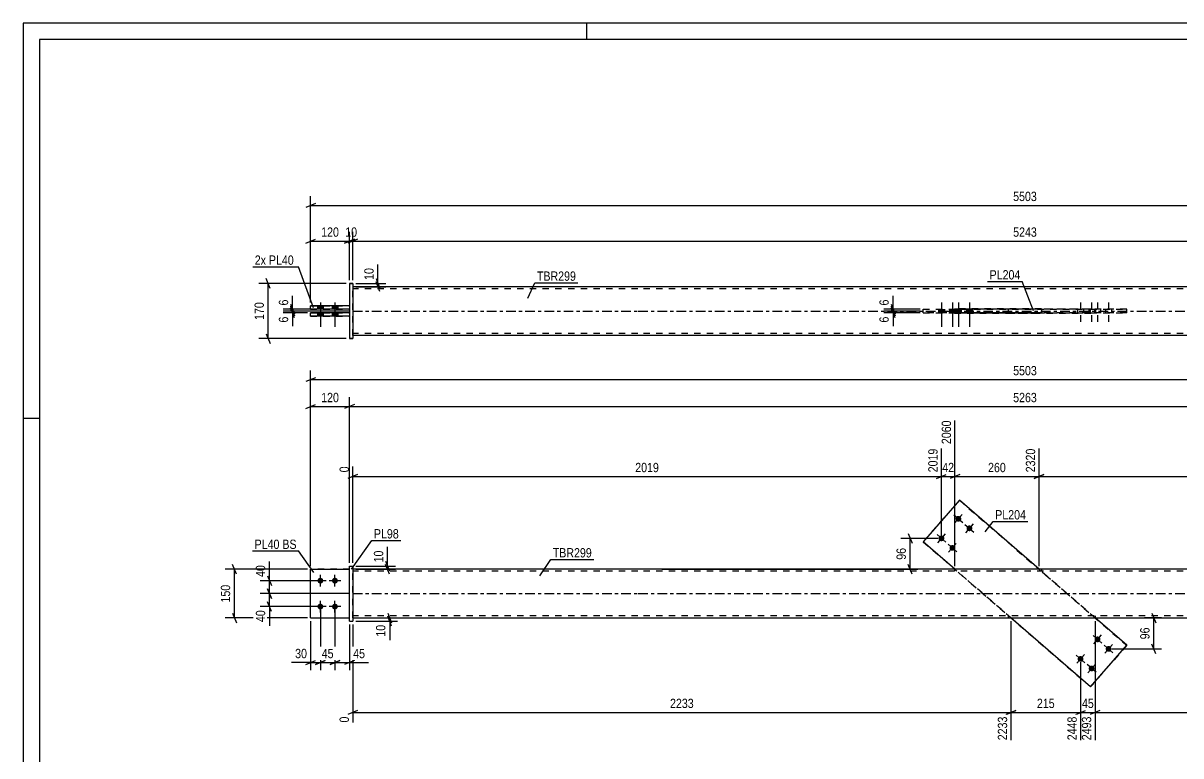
# Model space of a CAD drawing. Header units: millimetres. Extents: x 0 to 594, y 0 to 420.
# Drawn here: x 0 to 357.3, y 193.9 to 420 of the extents above; entities that cross this region are included whole.
import ezdxf

# ---------------------------------------------------------------- set-up
doc = ezdxf.new("R2010")
doc.units = ezdxf.units.MM
doc.linetypes.add('DXK_LINE_DOT2', pattern=[3.9198, 1.9599, -1.9599])
doc.linetypes.add('DXK_LINE_DOT3', pattern=[5.9187, 2.979, -0.9799, 0.9799, -0.9799])
doc.styles.add('Arial Narrow', font='ARIALN.TTF', dxfattribs={"height": 0.2})

# ---------------------------------------------------------------- blocks, each defined once
blk = doc.blocks.new('Unknown-580611158-1130')
at = {"color": 5, "linetype": 'Continuous'}
for p, q in [((594, 420), (0, 420)), ((0, 420), (0, 0)), ((174, 415), (174, 420)), ((589, 415), (5, 415)), ((5, 415), (5, 5)), ((5, 298), (0, 298))]:
    blk.add_line(p, q, dxfattribs=at)
blk = doc.blocks.new('Bolt-580611158-1705 - 1677')
at = {"linetype": 'Continuous'}
for points in [[(288.66, 267.95), (288.85, 267.93), (289.03, 267.87), (289.19, 267.77), (289.33, 267.65), (289.44, 267.5), (289.52, 267.32), (289.56, 267.14), (289.56, 266.95), (289.52, 266.77), (289.44, 266.6), (289.33, 266.44), (289.19, 266.32), (289.03, 266.22), (288.85, 266.17), (288.66, 266.15), (288.48, 266.17), (288.3, 266.22), (288.14, 266.32), (288, 266.44), (287.88, 266.6), (287.81, 266.77), (287.77, 266.95), (287.77, 267.14), (287.81, 267.32), (287.88, 267.5), (288, 267.65), (288.14, 267.77), (288.3, 267.87), (288.48, 267.93)], [(292.07, 265), (292.25, 264.98), (292.43, 264.92), (292.59, 264.83), (292.73, 264.7), (292.84, 264.55), (292.92, 264.38), (292.96, 264.19), (292.96, 264), (292.92, 263.82), (292.84, 263.65), (292.73, 263.5), (292.59, 263.37), (292.43, 263.28), (292.25, 263.22), (292.07, 263.2), (291.88, 263.22), (291.7, 263.28), (291.54, 263.37), (291.4, 263.5), (291.29, 263.65), (291.21, 263.82), (291.17, 264), (291.17, 264.19), (291.21, 264.38), (291.29, 264.55), (291.4, 264.7), (291.54, 264.83), (291.7, 264.92), (291.88, 264.98)], [(283.43, 261.9), (283.61, 261.88), (283.79, 261.82), (283.95, 261.73), (284.09, 261.6), (284.21, 261.45), (284.28, 261.28), (284.32, 261.09), (284.32, 260.9), (284.28, 260.72), (284.21, 260.55), (284.09, 260.4), (283.95, 260.27), (283.79, 260.18), (283.61, 260.12), (283.43, 260.1), (283.24, 260.12), (283.06, 260.18), (282.9, 260.27), (282.76, 260.4), (282.65, 260.55), (282.57, 260.72), (282.53, 260.9), (282.53, 261.09), (282.57, 261.28), (282.65, 261.45), (282.76, 261.6), (282.9, 261.73), (283.06, 261.82), (283.24, 261.88)], [(286.83, 258.95), (287.01, 258.93), (287.19, 258.87), (287.36, 258.78), (287.5, 258.65), (287.61, 258.5), (287.68, 258.33), (287.72, 258.15), (287.72, 257.96), (287.68, 257.77), (287.61, 257.6), (287.5, 257.45), (287.36, 257.32), (287.19, 257.23), (287.01, 257.17), (286.83, 257.15), (286.64, 257.17), (286.46, 257.23), (286.3, 257.32), (286.16, 257.45), (286.05, 257.6), (285.97, 257.77), (285.93, 257.96), (285.93, 258.15), (285.97, 258.33), (286.05, 258.5), (286.16, 258.65), (286.3, 258.78), (286.46, 258.87), (286.64, 258.93)]]:
    blk.add_hatch(color=1, dxfattribs=at).paths.add_polyline_path(points)
at = {"color": 1, "linetype": 'Continuous'}
for p, q in [((287.3, 268.22), (290.02, 265.87)), ((289.84, 268.41), (287.49, 265.69)), ((290.7, 265.28), (293.43, 262.92)), ((293.24, 265.46), (290.89, 262.74)), ((282.07, 262.18), (284.79, 259.82)), ((284.6, 262.36), (282.25, 259.64)), ((285.47, 259.23), (288.19, 256.87)), ((288.01, 259.41), (285.65, 256.69))]:
    blk.add_line(p, q, dxfattribs=at)
blk = doc.blocks.new('Part-580611158-1683 - 1677')
at = {"color": 7, "linetype": 'DXK_LINE_DOT2'}
for p, q in [((88.73, 236.44), (88.73, 251.44)), ((88.73, 251.44), (100.73, 251.44)), ((100.73, 251.44), (88.73, 251.44)), ((100.73, 236.44), (100.73, 251.44)), ((88.73, 236.44), (88.73, 236.44)), ((88.73, 236.44), (100.73, 236.44)), ((88.73, 236.44), (100.73, 236.44)), ((100.73, 236.44), (100.73, 236.44))]:
    blk.add_line(p, q, dxfattribs=at)
blk = doc.blocks.new('Part-580611158-1704 - 1677')
at = {"color": 2, "linetype": 'Continuous'}
for p, q in [((189.73, 251.44), (101.73, 251.44)), ((428.61, 251.44), (189.83, 251.44)), ((101.73, 236.44), (189.73, 236.44)), ((189.83, 236.44), (428.61, 236.44))]:
    blk.add_line(p, q, dxfattribs=at)
at = {"color": 7, "linetype": 'DXK_LINE_DOT2'}
for p, q in [((101.73, 236.44), (101.73, 251.44)), ((189.73, 250.84), (101.73, 250.84)), ((428.61, 250.84), (189.83, 250.84)), ((287.48, 251.44), (287.48, 250.84)), ((314.34, 251.44), (314.34, 250.84)), ((189.73, 237.04), (101.73, 237.04)), ((428.61, 237.04), (189.83, 237.04)), ((304.11, 236.44), (304.11, 237.04)), ((304.11, 236.53), (304.11, 236.44)), ((330.96, 236.44), (330.96, 237.04)), ((330.96, 236.53), (330.96, 236.44))]:
    blk.add_line(p, q, dxfattribs=at)
at = {"color": 7, "linetype": 'DXK_LINE_DOT3'}
for p, q in [((101.73, 243.94), (189.73, 243.94)), ((189.83, 243.94), (428.61, 243.94))]:
    blk.add_line(p, q, dxfattribs=at)
blk = doc.blocks.new('Part-580611158-1688 - 1677')
at = {"color": 2, "linetype": 'Continuous'}
for p, q in [((88.73, 236.44), (88.73, 251.44)), ((88.73, 251.44), (100.73, 251.44)), ((88.73, 236.44), (88.73, 236.44)), ((88.73, 236.44), (100.73, 236.44))]:
    blk.add_line(p, q, dxfattribs=at)
at = {"color": 7, "linetype": 'DXK_LINE_DOT2'}
for p, q in [((100.73, 251.44), (88.73, 251.44)), ((100.73, 236.44), (100.73, 251.44)), ((88.73, 236.44), (100.73, 236.44)), ((100.73, 236.44), (100.73, 236.44))]:
    blk.add_line(p, q, dxfattribs=at)
blk = doc.blocks.new('Bolt-580611158-1706 - 1677')
at = {"linetype": 'Continuous'}
for points in [[(331.62, 230.73), (331.81, 230.71), (331.99, 230.66), (332.15, 230.56), (332.29, 230.44), (332.4, 230.28), (332.48, 230.11), (332.52, 229.93), (332.52, 229.74), (332.48, 229.55), (332.4, 229.38), (332.29, 229.23), (332.15, 229.1), (331.99, 229.01), (331.81, 228.95), (331.62, 228.93), (331.43, 228.95), (331.25, 229.01), (331.09, 229.1), (330.95, 229.23), (330.84, 229.38), (330.76, 229.55), (330.73, 229.74), (330.73, 229.93), (330.76, 230.11), (330.84, 230.28), (330.95, 230.44), (331.09, 230.56), (331.25, 230.66), (331.43, 230.71)], [(335.02, 227.79), (335.21, 227.77), (335.39, 227.71), (335.55, 227.61), (335.69, 227.49), (335.8, 227.34), (335.88, 227.16), (335.92, 226.98), (335.92, 226.79), (335.88, 226.61), (335.8, 226.44), (335.69, 226.28), (335.55, 226.16), (335.39, 226.06), (335.21, 226.01), (335.02, 225.99), (334.84, 226.01), (334.66, 226.06), (334.49, 226.16), (334.35, 226.28), (334.24, 226.44), (334.17, 226.61), (334.13, 226.79), (334.13, 226.98), (334.17, 227.16), (334.24, 227.34), (334.35, 227.49), (334.49, 227.61), (334.66, 227.71), (334.84, 227.77)], [(326.38, 224.69), (326.57, 224.67), (326.75, 224.61), (326.91, 224.51), (327.05, 224.39), (327.16, 224.24), (327.24, 224.06), (327.28, 223.88), (327.28, 223.69), (327.24, 223.51), (327.16, 223.34), (327.05, 223.18), (326.91, 223.06), (326.75, 222.96), (326.57, 222.91), (326.38, 222.89), (326.2, 222.91), (326.02, 222.96), (325.85, 223.06), (325.71, 223.18), (325.6, 223.34), (325.53, 223.51), (325.49, 223.69), (325.49, 223.88), (325.53, 224.06), (325.6, 224.24), (325.71, 224.39), (325.85, 224.51), (326.02, 224.61), (326.2, 224.67)], [(329.78, 221.74), (329.97, 221.72), (330.15, 221.66), (330.31, 221.57), (330.45, 221.44), (330.56, 221.29), (330.64, 221.12), (330.68, 220.93), (330.68, 220.75), (330.64, 220.56), (330.56, 220.39), (330.45, 220.24), (330.31, 220.11), (330.15, 220.02), (329.97, 219.96), (329.78, 219.94), (329.6, 219.96), (329.42, 220.02), (329.26, 220.11), (329.12, 220.24), (329, 220.39), (328.93, 220.56), (328.89, 220.75), (328.89, 220.93), (328.93, 221.12), (329, 221.29), (329.12, 221.44), (329.26, 221.57), (329.42, 221.66), (329.6, 221.72)]]:
    blk.add_hatch(color=1, dxfattribs=at).paths.add_polyline_path(points)
at = {"color": 1, "linetype": 'Continuous'}
for p, q in [((332.98, 228.65), (330.26, 231.01)), ((330.44, 228.47), (332.8, 231.19)), ((325.2, 222.43), (327.56, 225.15)), ((336.38, 225.71), (333.66, 228.07)), ((333.84, 225.53), (336.2, 228.25)), ((327.74, 222.61), (325.02, 224.97)), ((331.14, 219.66), (328.42, 222.02)), ((328.61, 219.48), (330.96, 222.2))]:
    blk.add_line(p, q, dxfattribs=at)
blk = doc.blocks.new('Bolt-580611158-1708 - 1677')
at = {"linetype": 'Continuous'}
for points in [[(91.73, 248.84), (91.92, 248.82), (92.1, 248.76), (92.26, 248.67), (92.4, 248.54), (92.51, 248.39), (92.59, 248.22), (92.63, 248.04), (92.63, 247.85), (92.59, 247.66), (92.51, 247.49), (92.4, 247.34), (92.26, 247.21), (92.1, 247.12), (91.92, 247.06), (91.73, 247.04), (91.55, 247.06), (91.37, 247.12), (91.21, 247.21), (91.07, 247.34), (90.95, 247.49), (90.88, 247.66), (90.84, 247.85), (90.84, 248.04), (90.88, 248.22), (90.95, 248.39), (91.07, 248.54), (91.21, 248.67), (91.37, 248.76), (91.55, 248.82)], [(96.23, 248.84), (96.42, 248.82), (96.6, 248.76), (96.76, 248.67), (96.9, 248.54), (97.01, 248.39), (97.09, 248.22), (97.13, 248.04), (97.13, 247.85), (97.09, 247.66), (97.01, 247.49), (96.9, 247.34), (96.76, 247.21), (96.6, 247.12), (96.42, 247.06), (96.23, 247.04), (96.05, 247.06), (95.87, 247.12), (95.71, 247.21), (95.57, 247.34), (95.45, 247.49), (95.38, 247.66), (95.34, 247.85), (95.34, 248.04), (95.38, 248.22), (95.45, 248.39), (95.57, 248.54), (95.71, 248.67), (95.87, 248.76), (96.05, 248.82)], [(91.73, 240.84), (91.92, 240.82), (92.1, 240.76), (92.26, 240.67), (92.4, 240.54), (92.51, 240.39), (92.59, 240.22), (92.63, 240.04), (92.63, 239.85), (92.59, 239.66), (92.51, 239.49), (92.4, 239.34), (92.26, 239.21), (92.1, 239.12), (91.92, 239.06), (91.73, 239.04), (91.55, 239.06), (91.37, 239.12), (91.21, 239.21), (91.07, 239.34), (90.95, 239.49), (90.88, 239.66), (90.84, 239.85), (90.84, 240.04), (90.88, 240.22), (90.95, 240.39), (91.07, 240.54), (91.21, 240.67), (91.37, 240.76), (91.55, 240.82)], [(96.23, 240.84), (96.42, 240.82), (96.6, 240.76), (96.76, 240.67), (96.9, 240.54), (97.01, 240.39), (97.09, 240.22), (97.13, 240.04), (97.13, 239.85), (97.09, 239.66), (97.01, 239.49), (96.9, 239.34), (96.76, 239.21), (96.6, 239.12), (96.42, 239.06), (96.23, 239.04), (96.05, 239.06), (95.87, 239.12), (95.71, 239.21), (95.57, 239.34), (95.45, 239.49), (95.38, 239.66), (95.34, 239.85), (95.34, 240.04), (95.38, 240.22), (95.45, 240.39), (95.57, 240.54), (95.71, 240.67), (95.87, 240.76), (96.05, 240.82)]]:
    blk.add_hatch(color=1, dxfattribs=at).paths.add_polyline_path(points)
at = {"color": 1, "linetype": 'Continuous'}
for p, q in [((93.53, 247.94), (89.93, 247.94)), ((91.73, 246.14), (91.73, 249.74)), ((98.03, 247.94), (94.43, 247.94)), ((96.23, 246.14), (96.23, 249.74)), ((93.53, 239.94), (89.93, 239.94)), ((91.73, 238.14), (91.73, 241.74)), ((98.03, 239.94), (94.43, 239.94)), ((96.23, 238.14), (96.23, 241.74))]:
    blk.add_line(p, q, dxfattribs=at)
blk = doc.blocks.new('Part-580611158-1714 - 1677')
at = {"color": 2, "linetype": 'Continuous'}
for p, q in [((288.97, 272.74), (277.83, 259.89)), ((313.55, 251.44), (288.97, 272.74)), ((288.97, 272.74), (288.97, 272.74)), ((287.58, 251.44), (277.83, 259.89)), ((277.83, 259.89), (277.83, 259.89)), ((329.48, 215.15), (304.9, 236.44)), ((340.61, 228), (330.86, 236.44)), ((329.48, 215.15), (340.61, 228)), ((340.61, 228), (340.61, 228)), ((329.48, 215.15), (329.48, 215.15))]:
    blk.add_line(p, q, dxfattribs=at)
at = {"color": 7, "linetype": 'DXK_LINE_DOT2'}
for p, q in [((277.83, 259.89), (288.97, 272.74)), ((288.97, 272.74), (340.61, 228)), ((277.83, 259.89), (329.48, 215.15)), ((304.9, 236.44), (287.58, 251.44)), ((330.86, 236.44), (313.55, 251.44)), ((340.61, 228), (329.48, 215.15))]:
    blk.add_line(p, q, dxfattribs=at)
blk = doc.blocks.new('Part-580611158-1719 - 1677')
at = {"color": 2, "linetype": 'Continuous'}
for p, q in [((100.73, 252.44), (101.73, 252.44)), ((100.73, 235.44), (100.73, 252.44)), ((101.73, 252.44), (101.73, 252.44)), ((101.73, 252.44), (101.73, 235.44)), ((100.73, 235.44), (101.73, 235.44))]:
    blk.add_line(p, q, dxfattribs=at)
at = {"color": 7, "linetype": 'DXK_LINE_DOT2'}
for p, q in [((100.73, 252.44), (101.73, 252.44)), ((100.73, 235.44), (101.73, 235.44))]:
    blk.add_line(p, q, dxfattribs=at)
blk = doc.blocks.new('Part-580611158-1418 - 1367')
at = {"color": 2, "linetype": 'Continuous'}
for p, q in [((88.73, 329.55), (88.73, 330.55)), ((100.73, 330.55), (88.73, 330.55)), ((88.73, 329.55), (88.73, 329.55)), ((100.73, 329.55), (88.73, 329.55))]:
    blk.add_line(p, q, dxfattribs=at)
at = {"color": 7, "linetype": 'DXK_LINE_DOT2'}
for p, q in [((88.73, 330.55), (100.73, 330.55)), ((88.73, 329.55), (100.73, 329.55)), ((100.73, 330.55), (100.73, 329.55))]:
    blk.add_line(p, q, dxfattribs=at)
blk = doc.blocks.new('Bolt-580611158-1370 - 1367')
at = {"linetype": 'Continuous'}
for points in [[(90.83, 331.75), (92.63, 331.75), (92.63, 332.75), (90.83, 332.75)], [(90.83, 331.75), (92.63, 331.75), (92.63, 332.75), (90.83, 332.75)], [(95.33, 331.75), (97.13, 331.75), (97.13, 332.75), (95.33, 332.75)], [(95.33, 331.75), (97.13, 331.75), (97.13, 332.75), (95.33, 332.75)], [(90.83, 329.55), (92.63, 329.55), (92.63, 330.55), (90.83, 330.55)], [(90.83, 329.55), (92.63, 329.55), (92.63, 330.55), (90.83, 330.55)], [(95.33, 329.55), (97.13, 329.55), (97.13, 330.55), (95.33, 330.55)], [(95.33, 329.55), (97.13, 329.55), (97.13, 330.55), (95.33, 330.55)]]:
    blk.add_hatch(color=1, dxfattribs=at).paths.add_polyline_path(points)
at = {"color": 1, "linetype": 'Continuous'}
for p, q in [((90.83, 332.75), (90.83, 331.75)), ((90.83, 332.75), (90.83, 331.75)), ((91.73, 333.75), (91.73, 326.25)), ((91.73, 333.75), (91.73, 326.25)), ((92.63, 332.75), (92.63, 331.75)), ((92.63, 332.75), (92.63, 331.75)), ((95.33, 332.75), (95.33, 331.75)), ((95.33, 332.75), (95.33, 331.75)), ((96.23, 333.75), (96.23, 326.25)), ((96.23, 333.75), (96.23, 326.25)), ((97.13, 332.75), (97.13, 331.75)), ((97.13, 332.75), (97.13, 331.75)), ((90.83, 330.55), (90.83, 329.55)), ((90.83, 330.55), (90.83, 329.55)), ((92.63, 330.55), (92.63, 329.55)), ((92.63, 330.55), (92.63, 329.55)), ((95.33, 330.55), (95.33, 329.55)), ((95.33, 330.55), (95.33, 329.55)), ((97.13, 330.55), (97.13, 329.55)), ((97.13, 330.55), (97.13, 329.55))]:
    blk.add_line(p, q, dxfattribs=at)
blk = doc.blocks.new('Bolt-580611158-1435 - 1367')
at = {"color": 1, "linetype": 'DXK_LINE_DOT2'}
for p, q in [((326.38, 333.75), (326.38, 326.25)), ((329.78, 333.75), (329.78, 326.25)), ((331.62, 333.75), (331.62, 326.25)), ((335.02, 333.75), (335.02, 326.25)), ((325.48, 331.75), (325.48, 330.55)), ((327.28, 331.75), (327.28, 330.55)), ((328.88, 331.75), (328.88, 330.55)), ((330.68, 331.75), (330.68, 330.55)), ((330.72, 331.75), (330.72, 330.55)), ((332.52, 331.75), (332.52, 330.55)), ((334.12, 331.75), (334.12, 330.55)), ((335.92, 331.75), (335.92, 330.55))]:
    blk.add_line(p, q, dxfattribs=at)
blk = doc.blocks.new('Part-580611158-1456 - 1367')
at = {"color": 2, "linetype": 'Continuous'}
for p, q in [((189.73, 338.65), (101.73, 338.65)), ((428.61, 338.65), (189.83, 338.65)), ((287.48, 331.85), (314.34, 331.85)), ((287.48, 331.85), (287.48, 331.75)), ((287.48, 330.55), (287.48, 330.45)), ((287.48, 330.45), (287.48, 330.45)), ((314.34, 330.45), (287.48, 330.45)), ((304.11, 331.75), (304.11, 331.85)), ((304.11, 330.45), (304.11, 330.55)), ((314.34, 331.85), (314.34, 330.45)), ((189.73, 323.65), (101.73, 323.65)), ((428.61, 323.65), (189.83, 323.65))]:
    blk.add_line(p, q, dxfattribs=at)
at = {"color": 7, "linetype": 'DXK_LINE_DOT2'}
for p, q in [((101.73, 323.65), (101.73, 338.65)), ((189.73, 338.05), (101.73, 338.05)), ((428.61, 338.05), (189.83, 338.05)), ((314.34, 331.85), (287.48, 331.85)), ((287.48, 330.45), (287.48, 331.75)), ((287.48, 330.45), (314.34, 330.45)), ((304.11, 331.85), (304.11, 331.85)), ((304.11, 331.85), (304.11, 331.85)), ((304.11, 331.85), (330.96, 331.85)), ((304.11, 331.85), (330.96, 331.85)), ((304.11, 330.45), (304.11, 331.75)), ((330.96, 330.45), (304.11, 330.45)), ((304.11, 330.45), (304.11, 330.45)), ((304.11, 330.45), (330.96, 330.45)), ((330.96, 331.85), (330.96, 330.45)), ((189.73, 324.25), (101.73, 324.25)), ((428.61, 324.25), (189.83, 324.25))]:
    blk.add_line(p, q, dxfattribs=at)
at = {"color": 7, "linetype": 'DXK_LINE_DOT3'}
for p, q in [((101.73, 331.15), (189.73, 331.15)), ((189.83, 331.15), (428.61, 331.15))]:
    blk.add_line(p, q, dxfattribs=at)
blk = doc.blocks.new('Part-580611158-1413 - 1367')
at = {"color": 2, "linetype": 'Continuous'}
for p, q in [((88.73, 331.75), (88.73, 332.75)), ((100.73, 332.75), (88.73, 332.75)), ((88.73, 331.75), (88.73, 331.75)), ((100.73, 331.75), (88.73, 331.75))]:
    blk.add_line(p, q, dxfattribs=at)
at = {"color": 7, "linetype": 'DXK_LINE_DOT2'}
for p, q in [((88.73, 332.75), (88.73, 332.75)), ((88.73, 332.75), (100.73, 332.75)), ((100.73, 332.75), (100.73, 331.75)), ((88.73, 331.75), (100.73, 331.75))]:
    blk.add_line(p, q, dxfattribs=at)
blk = doc.blocks.new('Part-580611158-1397 - 1367')
at = {"color": 2, "linetype": 'Continuous'}
for p, q in [((277.83, 330.55), (277.83, 331.75)), ((288.97, 330.55), (288.97, 331.75)), ((314.34, 331.75), (288.97, 331.75)), ((314.34, 330.55), (288.97, 330.55))]:
    blk.add_line(p, q, dxfattribs=at)
at = {"color": 7, "linetype": 'DXK_LINE_DOT2'}
for p, q in [((277.83, 331.75), (329.48, 331.75)), ((277.83, 331.75), (288.97, 331.75)), ((288.97, 330.55), (277.83, 330.55)), ((277.83, 330.55), (329.48, 330.55)), ((340.61, 331.75), (314.34, 331.75)), ((340.61, 330.55), (314.34, 330.55)), ((329.48, 330.55), (329.48, 331.75)), ((329.48, 331.75), (340.61, 331.75)), ((329.48, 330.55), (340.61, 330.55)), ((340.61, 330.55), (340.61, 331.75))]:
    blk.add_line(p, q, dxfattribs=at)
blk = doc.blocks.new('Part-580611158-1398 - 1367')
at = {"color": 2, "linetype": 'Continuous'}
for p, q in [((100.73, 339.65), (101.73, 339.65)), ((100.73, 339.65), (100.73, 322.65)), ((101.73, 339.65), (101.73, 339.65)), ((101.73, 339.65), (101.73, 322.65)), ((101.73, 322.65), (100.73, 322.65)), ((100.73, 322.65), (100.73, 322.65))]:
    blk.add_line(p, q, dxfattribs=at)
at = {"color": 7, "linetype": 'DXK_LINE_DOT2'}
for p, q in [((101.73, 339.65), (100.73, 339.65)), ((101.73, 339.65), (101.73, 339.65)), ((100.73, 322.65), (101.73, 322.65))]:
    blk.add_line(p, q, dxfattribs=at)
blk = doc.blocks.new('Bolt-580611158-1436 - 1367')
at = {"linetype": 'Continuous'}
for points in [[(284.33, 331.75), (282.53, 331.75), (282.53, 330.55), (284.33, 330.55)], [(287.73, 331.75), (285.93, 331.75), (285.93, 330.55), (287.73, 330.55)], [(289.56, 331.75), (287.76, 331.75), (287.76, 330.55), (289.56, 330.55)], [(292.97, 331.75), (291.17, 331.75), (291.17, 330.55), (292.97, 330.55)]]:
    blk.add_hatch(color=1, dxfattribs=at).paths.add_polyline_path(points)
at = {"color": 1, "linetype": 'Continuous'}
for p, q in [((283.43, 333.75), (283.43, 326.25)), ((286.83, 333.75), (286.83, 326.25)), ((288.66, 333.75), (288.66, 326.25)), ((292.07, 333.75), (292.07, 326.25)), ((282.53, 331.75), (282.53, 330.55)), ((284.33, 331.75), (284.33, 330.55)), ((285.93, 331.75), (285.93, 330.55)), ((287.73, 331.75), (287.73, 330.55)), ((287.76, 331.75), (287.76, 330.55)), ((289.56, 331.75), (289.56, 330.55)), ((291.17, 331.75), (291.17, 330.55)), ((292.97, 331.75), (292.97, 330.55))]:
    blk.add_line(p, q, dxfattribs=at)
blk = doc.blocks.new('StraightDimension-580611158-2902 - 1677')
at = {"color": 7, "linetype": 'Continuous'}
for p, q in [((101.73, 234.44), (101.73, 204.16)), ((304.9, 235.44), (304.9, 198.68)), ((103.23, 207.89), (100.23, 206.69)), ((101.73, 207.29), (304.9, 207.29)), ((303.4, 206.69), (306.4, 207.89))]:
    blk.add_line(p, q, dxfattribs=at)
at = {"color": 0}
blk.add_wipeout([(207.57, 208.04), (207.57, 212.24), (199.06, 212.24), (199.06, 208.04)], dxfattribs=at)
at = {"color": 0, "linetype": 'Continuous'}
for points in [[(101.13, 206.59), (96.93, 206.59), (96.93, 203.56), (101.13, 203.56)], [(304.3, 206.59), (300.1, 206.59), (300.1, 198.08), (304.3, 198.08)]]:
    blk.add_wipeout(points, dxfattribs=at)
at = {"color": 3, "style": 'Arial Narrow'}
blk.add_text('2233', height=2.863, dxfattribs=at).set_placement((199.66, 208.64))
at = {"color": 3, "linetype": 'Continuous', "style": 'Arial Narrow'}
for s, height, p in [('0', 2.86, (100.53, 204.16)), ('2233', 2.863, (303.7, 198.68))]:
    blk.add_text(s, height=height, rotation=90.0002, dxfattribs=at).set_placement(p)
blk = doc.blocks.new('StraightDimension-580611158-2781 - 1677')
at = {"color": 7, "linetype": 'Continuous'}
for p, q in [((313.55, 252.44), (313.55, 288.69)), ((516.71, 253.44), (516.71, 288.69)), ((315.05, 280.68), (312.05, 279.48)), ((313.55, 280.08), (516.71, 280.08)), ((515.21, 279.48), (518.21, 280.68))]:
    blk.add_line(p, q, dxfattribs=at)
at = {"color": 0, "linetype": 'Continuous'}
blk.add_wipeout([(516.11, 289.29), (511.91, 289.29), (511.91, 280.78), (516.11, 280.78)], dxfattribs=at)
at = {"color": 0}
blk.add_wipeout([(419.39, 280.83), (419.39, 285.03), (410.87, 285.03), (410.87, 280.83)], dxfattribs=at)
at = {"color": 3, "linetype": 'Continuous', "style": 'Arial Narrow'}
blk.add_text('5243', height=2.863, rotation=90.0002, dxfattribs=at).set_placement((515.51, 281.38))
at = {"color": 3, "style": 'Arial Narrow'}
blk.add_text('2923', height=2.863, dxfattribs=at).set_placement((411.47, 281.43))
blk = doc.blocks.new('StraightDimension-580611158-2783 - 1677')
at = {"color": 7, "linetype": 'Continuous'}
for p, q in [((287.58, 252.44), (287.58, 297.39)), ((283.43, 262), (283.43, 288.69)), ((281.93, 279.48), (284.93, 280.68)), ((283.43, 280.08), (287.58, 280.08)), ((289.08, 280.68), (286.08, 279.48))]:
    blk.add_line(p, q, dxfattribs=at)
at = {"color": 0, "linetype": 'Continuous'}
blk.add_wipeout([(286.98, 297.99), (282.78, 297.99), (282.78, 289.48), (286.98, 289.48)], dxfattribs=at)
at = {"color": 0}
blk.add_wipeout([(287.93, 280.83), (287.93, 285.03), (283.08, 285.03), (283.08, 280.83)], dxfattribs=at)
at = {"color": 3, "linetype": 'Continuous', "style": 'Arial Narrow'}
blk.add_text('2060', height=2.863, rotation=90.0002, dxfattribs=at).set_placement((286.38, 290.08))
at = {"color": 3, "style": 'Arial Narrow'}
blk.add_text('42', height=2.863, dxfattribs=at).set_placement((283.68, 281.43))
blk = doc.blocks.new('StraightDimension-580611158-2784 - 1677')
at = {"color": 7, "linetype": 'Continuous'}
for p, q in [((283.43, 262), (283.43, 288.69)), ((101.73, 253.44), (101.73, 283.21)), ((103.23, 280.68), (100.23, 279.48)), ((101.73, 280.08), (283.43, 280.08)), ((281.93, 279.48), (284.93, 280.68))]:
    blk.add_line(p, q, dxfattribs=at)
at = {"color": 0, "linetype": 'Continuous'}
for points in [[(282.83, 289.29), (278.63, 289.29), (278.63, 280.78), (282.83, 280.78)], [(101.13, 283.81), (96.93, 283.81), (96.93, 280.78), (101.13, 280.78)]]:
    blk.add_wipeout(points, dxfattribs=at)
at = {"color": 0}
blk.add_wipeout([(196.84, 280.83), (196.84, 285.03), (188.32, 285.03), (188.32, 280.83)], dxfattribs=at)
at = {"color": 3, "linetype": 'Continuous', "style": 'Arial Narrow'}
for s, height, p in [('2019', 2.863, (282.23, 281.38)), ('0', 2.86, (100.53, 281.38))]:
    blk.add_text(s, height=height, rotation=90.0002, dxfattribs=at).set_placement(p)
at = {"color": 3, "style": 'Arial Narrow'}
blk.add_text('2019', height=2.863, dxfattribs=at).set_placement((188.92, 281.43))
blk = doc.blocks.new('StraightDimension-580611158-1891 - 1677')
at = {"color": 7, "linetype": 'Continuous'}
for p, q in [((102.73, 236.44), (115.54, 236.44)), ((112.54, 237.94), (113.74, 234.94)), ((113.74, 233.94), (112.54, 236.94)), ((113.14, 235.44), (113.14, 236.44)), ((102.73, 235.44), (115.54, 235.44))]:
    blk.add_line(p, q, dxfattribs=at)
at = {"color": 0}
blk.add_wipeout([(112.39, 234.92), (108.19, 234.92), (108.19, 230.06), (112.39, 230.06)], dxfattribs=at)
at = {"color": 7, "linetype": 'Continuous'}
blk.add_line((113.14, 235.44), (113.14, 229.54), dxfattribs=at)
blk.add_line((113.14, 235.44), (113.14, 229.54), dxfattribs=at)
at = {"color": 3, "style": 'Arial Narrow'}
blk.add_text('10', height=2.863, rotation=90.0002, dxfattribs=at).set_placement((111.79, 230.66))
blk = doc.blocks.new('StraightDimension-580611158-1827 - 1677')
at = {"color": 7, "linetype": 'Continuous'}
for p, q in [((91.73, 238.94), (91.73, 220.27)), ((88.73, 235.44), (88.73, 220.27)), ((87.23, 222.07), (90.23, 223.27)), ((88.73, 222.67), (91.73, 222.67)), ((93.23, 223.27), (90.23, 222.07))]:
    blk.add_line(p, q, dxfattribs=at)
at = {"color": 0}
blk.add_wipeout([(88.21, 223.42), (88.21, 227.62), (83.35, 227.62), (83.35, 223.42)], dxfattribs=at)
at = {"color": 7, "linetype": 'Continuous'}
blk.add_line((88.73, 222.67), (82.83, 222.67), dxfattribs=at)
blk.add_line((88.73, 222.67), (82.83, 222.67), dxfattribs=at)
at = {"color": 3, "style": 'Arial Narrow'}
blk.add_text('30', height=2.863, dxfattribs=at).set_placement((83.95, 224.02))
blk = doc.blocks.new('StraightDimension-580611158-2057 - 1677')
at = {"color": 7, "linetype": 'Continuous'}
for p, q in [((88.73, 252.44), (88.73, 304.53)), ((100.73, 253.44), (100.73, 304.53)), ((87.23, 301.08), (90.23, 302.28)), ((88.73, 301.68), (100.73, 301.68)), ((102.23, 302.28), (99.23, 301.08))]:
    blk.add_line(p, q, dxfattribs=at)
at = {"color": 0}
blk.add_wipeout([(98.08, 302.43), (98.08, 306.63), (91.39, 306.63), (91.39, 302.43)], dxfattribs=at)
at = {"color": 3, "style": 'Arial Narrow'}
blk.add_text('120', height=2.863, dxfattribs=at).set_placement((91.99, 303.03))
blk = doc.blocks.new('StraightDimension-580611158-1900 - 1677')
at = {"color": 7, "linetype": 'Continuous'}
for p, q in [((111.88, 253.94), (113.08, 250.94)), ((102.73, 252.44), (114.88, 252.44)), ((102.73, 251.44), (114.88, 251.44)), ((113.08, 249.94), (111.88, 252.94)), ((112.48, 251.44), (112.48, 252.44))]:
    blk.add_line(p, q, dxfattribs=at)
at = {"color": 0}
blk.add_wipeout([(111.73, 257.82), (107.53, 257.82), (107.53, 252.97), (111.73, 252.97)], dxfattribs=at)
at = {"color": 7, "linetype": 'Continuous'}
blk.add_line((112.48, 252.44), (112.48, 258.35), dxfattribs=at)
blk.add_line((112.48, 252.44), (112.48, 258.35), dxfattribs=at)
at = {"color": 3, "style": 'Arial Narrow'}
blk.add_text('10', height=2.863, rotation=90.0002, dxfattribs=at).set_placement((111.13, 253.57))
blk = doc.blocks.new('StraightDimension-580611158-2050 - 1677')
at = {"color": 7, "linetype": 'Continuous'}
for p, q in [((100.73, 253.44), (100.73, 304.53)), ((102.23, 302.28), (99.23, 301.08)), ((100.73, 301.68), (517.71, 301.68))]:
    blk.add_line(p, q, dxfattribs=at)
at = {"color": 0}
blk.add_wipeout([(313.48, 302.43), (313.48, 306.63), (304.97, 306.63), (304.97, 302.43)], dxfattribs=at)
at = {"color": 3, "style": 'Arial Narrow'}
blk.add_text('5263', height=2.863, dxfattribs=at).set_placement((305.57, 303.03))
blk = doc.blocks.new('StraightDimension-580611158-1909 - 1677')
at = {"color": 7, "linetype": 'Continuous'}
for p, q in [((90.73, 247.94), (73.19, 247.94)), ((75.44, 249.44), (76.64, 246.44)), ((76.04, 243.94), (76.04, 247.94)), ((100.73, 243.94), (73.19, 243.94)), ((76.64, 242.44), (75.44, 245.44))]:
    blk.add_line(p, q, dxfattribs=at)
at = {"color": 0}
blk.add_wipeout([(75.29, 253.32), (71.09, 253.32), (71.09, 248.47), (75.29, 248.47)], dxfattribs=at)
at = {"color": 7, "linetype": 'Continuous'}
blk.add_line((76.04, 247.94), (76.04, 253.85), dxfattribs=at)
blk.add_line((76.04, 247.94), (76.04, 253.85), dxfattribs=at)
at = {"color": 3, "style": 'Arial Narrow'}
blk.add_text('40', height=2.863, rotation=90.0002, dxfattribs=at).set_placement((74.69, 249.07))
blk = doc.blocks.new('StraightDimension-580611158-1979 - 1677')
at = {"color": 7, "linetype": 'Continuous'}
for p, q in [((87.73, 251.44), (62.38, 251.44)), ((65.83, 249.94), (64.63, 252.94)), ((65.23, 236.44), (65.23, 251.44)), ((87.73, 236.44), (62.38, 236.44)), ((64.63, 237.94), (65.83, 234.94))]:
    blk.add_line(p, q, dxfattribs=at)
at = {"color": 0}
blk.add_wipeout([(64.48, 247.28), (60.28, 247.28), (60.28, 240.6), (64.48, 240.6)], dxfattribs=at)
at = {"color": 3, "style": 'Arial Narrow'}
blk.add_text('150', height=2.863, rotation=90.0002, dxfattribs=at).set_placement((63.88, 241.2))
blk = doc.blocks.new('StraightDimension-580611158-1735 - 1677')
at = {"color": 7, "linetype": 'Continuous'}
for p, q in [((282.43, 261), (270.94, 261)), ((273.19, 262.5), (274.39, 259.5)), ((273.79, 251.44), (273.79, 261)), ((197.15, 251.44), (276.19, 251.44)), ((274.39, 249.94), (273.19, 252.94))]:
    blk.add_line(p, q, dxfattribs=at)
at = {"color": 0}
blk.add_wipeout([(273.04, 258.65), (268.84, 258.65), (268.84, 253.79), (273.04, 253.79)], dxfattribs=at)
at = {"color": 3, "style": 'Arial Narrow'}
blk.add_text('96', height=2.863, rotation=90.0002, dxfattribs=at).set_placement((272.44, 254.39))
blk = doc.blocks.new('StraightDimension-580611158-1746 - 1677')
at = {"color": 7, "linetype": 'Continuous'}
for p, q in [((88.73, 252.44), (88.73, 312.83)), ((90.23, 310.58), (87.23, 309.38)), ((88.73, 309.98), (529.71, 309.98))]:
    blk.add_line(p, q, dxfattribs=at)
at = {"color": 0}
blk.add_wipeout([(313.48, 310.73), (313.48, 314.93), (304.97, 314.93), (304.97, 310.73)], dxfattribs=at)
at = {"color": 3, "style": 'Arial Narrow'}
blk.add_text('5503', height=2.863, dxfattribs=at).set_placement((305.57, 311.33))
blk = doc.blocks.new('StraightDimension-580611158-1813 - 1677')
at = {"color": 7, "linetype": 'Continuous'}
for p, q in [((96.23, 238.94), (96.23, 220.27)), ((100.73, 234.44), (100.73, 220.27)), ((94.73, 222.07), (97.73, 223.27)), ((96.23, 222.67), (100.73, 222.67)), ((102.23, 223.27), (99.23, 222.07))]:
    blk.add_line(p, q, dxfattribs=at)
at = {"color": 0}
blk.add_wipeout([(106.12, 223.42), (106.12, 227.62), (101.26, 227.62), (101.26, 223.42)], dxfattribs=at)
at = {"color": 7, "linetype": 'Continuous'}
blk.add_line((100.73, 222.67), (106.64, 222.67), dxfattribs=at)
blk.add_line((100.73, 222.67), (106.64, 222.67), dxfattribs=at)
at = {"color": 3, "style": 'Arial Narrow'}
blk.add_text('45', height=2.863, dxfattribs=at).set_placement((101.86, 224.02))
blk = doc.blocks.new('StraightDimension-580611158-1820 - 1677')
at = {"color": 7, "linetype": 'Continuous'}
for p, q in [((91.73, 238.94), (91.73, 220.27)), ((96.23, 238.94), (96.23, 220.27)), ((90.23, 222.07), (93.23, 223.27)), ((91.73, 222.67), (96.23, 222.67)), ((97.73, 223.27), (94.73, 222.07))]:
    blk.add_line(p, q, dxfattribs=at)
at = {"color": 0}
blk.add_wipeout([(96.41, 223.42), (96.41, 227.62), (91.56, 227.62), (91.56, 223.42)], dxfattribs=at)
at = {"color": 3, "style": 'Arial Narrow'}
blk.add_text('45', height=2.863, dxfattribs=at).set_placement((92.16, 224.02))
blk = doc.blocks.new('StraightDimension-580611158-1922 - 1677')
at = {"color": 7, "linetype": 'Continuous'}
for p, q in [((100.73, 243.94), (73.19, 243.94)), ((75.44, 245.44), (76.64, 242.44)), ((76.04, 239.94), (76.04, 243.94)), ((90.73, 239.94), (73.19, 239.94)), ((76.64, 238.44), (75.44, 241.44))]:
    blk.add_line(p, q, dxfattribs=at)
at = {"color": 0}
blk.add_wipeout([(75.29, 239.42), (71.09, 239.42), (71.09, 234.56), (75.29, 234.56)], dxfattribs=at)
at = {"color": 7, "linetype": 'Continuous'}
blk.add_line((76.04, 239.94), (76.04, 234.04), dxfattribs=at)
blk.add_line((76.04, 239.94), (76.04, 234.04), dxfattribs=at)
at = {"color": 3, "style": 'Arial Narrow'}
blk.add_text('40', height=2.863, rotation=90.0002, dxfattribs=at).set_placement((74.69, 235.16))
blk = doc.blocks.new('StraightDimension-580611158-2900 - 1677')
at = {"color": 7, "linetype": 'Continuous'}
for p, q in [((330.86, 235.44), (330.86, 198.68)), ((326.38, 222.79), (326.38, 198.68)), ((324.88, 206.69), (327.88, 207.89)), ((326.38, 207.29), (330.86, 207.29)), ((332.36, 207.89), (329.36, 206.69))]:
    blk.add_line(p, q, dxfattribs=at)
at = {"color": 0}
blk.add_wipeout([(331.05, 208.04), (331.05, 212.24), (326.2, 212.24), (326.2, 208.04)], dxfattribs=at)
at = {"color": 3, "style": 'Arial Narrow'}
blk.add_text('45', height=2.863, dxfattribs=at).set_placement((326.8, 208.64))
at = {"color": 0, "linetype": 'Continuous'}
blk.add_wipeout([(330.26, 206.59), (326.06, 206.59), (326.06, 198.08), (330.26, 198.08)], dxfattribs=at)
at = {"color": 3, "linetype": 'Continuous', "style": 'Arial Narrow'}
blk.add_text('2493', height=2.863, rotation=90.0002, dxfattribs=at).set_placement((329.66, 198.68))
blk = doc.blocks.new('StraightDimension-580611158-1993 - 1677')
at = {"color": 7, "linetype": 'Continuous'}
for p, q in [((351.32, 236.44), (346.14, 236.44)), ((348.39, 237.94), (349.59, 234.94)), ((348.99, 226.89), (348.99, 236.44)), ((336.02, 226.89), (351.39, 226.89)), ((349.59, 225.39), (348.39, 228.39))]:
    blk.add_line(p, q, dxfattribs=at)
at = {"color": 0}
blk.add_wipeout([(348.24, 234.09), (344.04, 234.09), (344.04, 229.24), (348.24, 229.24)], dxfattribs=at)
at = {"color": 3, "style": 'Arial Narrow'}
blk.add_text('96', height=2.863, rotation=90.0002, dxfattribs=at).set_placement((347.64, 229.84))
blk = doc.blocks.new('StraightDimension-580611158-2782 - 1677')
at = {"color": 7, "linetype": 'Continuous'}
for p, q in [((287.58, 252.44), (287.58, 297.39)), ((313.55, 252.44), (313.55, 288.69)), ((289.08, 280.68), (286.08, 279.48)), ((287.58, 280.08), (313.55, 280.08)), ((312.05, 279.48), (315.05, 280.68))]:
    blk.add_line(p, q, dxfattribs=at)
at = {"color": 0, "linetype": 'Continuous'}
blk.add_wipeout([(312.95, 289.29), (308.75, 289.29), (308.75, 280.78), (312.95, 280.78)], dxfattribs=at)
at = {"color": 0}
blk.add_wipeout([(303.91, 280.83), (303.91, 285.03), (297.22, 285.03), (297.22, 280.83)], dxfattribs=at)
at = {"color": 3, "linetype": 'Continuous', "style": 'Arial Narrow'}
blk.add_text('2320', height=2.863, rotation=90.0002, dxfattribs=at).set_placement((312.35, 281.38))
at = {"color": 3, "style": 'Arial Narrow'}
blk.add_text('260', height=2.863, dxfattribs=at).set_placement((297.82, 281.43))
blk = doc.blocks.new('StraightDimension-580611158-2899 - 1677')
at = {"color": 7, "linetype": 'Continuous'}
for p, q in [((330.86, 235.44), (330.86, 198.68)), ((516.71, 234.44), (516.71, 198.68)), ((332.36, 207.89), (329.36, 206.69)), ((330.86, 207.29), (516.71, 207.29)), ((515.21, 206.69), (518.21, 207.89))]:
    blk.add_line(p, q, dxfattribs=at)
at = {"color": 0}
blk.add_wipeout([(428.05, 208.04), (428.05, 212.24), (419.53, 212.24), (419.53, 208.04)], dxfattribs=at)
at = {"color": 0, "linetype": 'Continuous'}
blk.add_wipeout([(516.11, 206.59), (511.91, 206.59), (511.91, 198.08), (516.11, 198.08)], dxfattribs=at)
at = {"color": 3, "style": 'Arial Narrow'}
blk.add_text('2750', height=2.863, dxfattribs=at).set_placement((420.13, 208.64))
at = {"color": 3, "linetype": 'Continuous', "style": 'Arial Narrow'}
blk.add_text('5243', height=2.863, rotation=90.0002, dxfattribs=at).set_placement((515.51, 198.68))
blk = doc.blocks.new('StraightDimension-580611158-2901 - 1677')
at = {"color": 7, "linetype": 'Continuous'}
for p, q in [((304.9, 235.44), (304.9, 198.68)), ((326.38, 222.79), (326.38, 198.68)), ((306.4, 207.89), (303.4, 206.69)), ((304.9, 207.29), (326.38, 207.29)), ((324.88, 206.69), (327.88, 207.89))]:
    blk.add_line(p, q, dxfattribs=at)
at = {"color": 0}
blk.add_wipeout([(318.98, 208.04), (318.98, 212.24), (312.3, 212.24), (312.3, 208.04)], dxfattribs=at)
at = {"color": 0, "linetype": 'Continuous'}
blk.add_wipeout([(325.78, 206.59), (321.58, 206.59), (321.58, 198.08), (325.78, 198.08)], dxfattribs=at)
at = {"color": 3, "style": 'Arial Narrow'}
blk.add_text('215', height=2.863, dxfattribs=at).set_placement((312.9, 208.64))
at = {"color": 3, "linetype": 'Continuous', "style": 'Arial Narrow'}
blk.add_text('2448', height=2.863, rotation=90.0002, dxfattribs=at).set_placement((325.18, 198.68))
blk = doc.blocks.new('StraightDimension-580611158-1540 - 1367')
at = {"color": 7, "linetype": 'Continuous'}
for p, q in [((267.9, 332.65), (269.1, 329.65)), ((276.83, 331.15), (265.65, 331.15)), ((276.83, 330.55), (265.65, 330.55)), ((269.1, 329.05), (267.9, 332.05)), ((268.5, 330.55), (268.5, 331.15))]:
    blk.add_line(p, q, dxfattribs=at)
at = {"color": 0}
blk.add_wipeout([(267.75, 330.02), (263.55, 330.02), (263.55, 327), (267.75, 327)], dxfattribs=at)
at = {"color": 7, "linetype": 'Continuous'}
blk.add_line((268.5, 330.55), (268.5, 326.47), dxfattribs=at)
blk.add_line((268.5, 330.55), (268.5, 326.47), dxfattribs=at)
at = {"color": 3, "style": 'Arial Narrow'}
blk.add_text('6', height=2.86, rotation=90.0002, dxfattribs=at).set_placement((267.15, 327.6))
blk = doc.blocks.new('StraightDimension-580611158-1493 - 1367')
at = {"color": 7, "linetype": 'Continuous'}
for p, q in [((82.54, 333.25), (83.74, 330.25)), ((83.74, 329.65), (82.54, 332.65)), ((93.73, 331.75), (80.29, 331.75)), ((100.73, 331.15), (80.29, 331.15)), ((83.14, 331.15), (83.14, 331.75))]:
    blk.add_line(p, q, dxfattribs=at)
at = {"color": 0}
blk.add_wipeout([(82.39, 335.3), (78.19, 335.3), (78.19, 332.27), (82.39, 332.27)], dxfattribs=at)
at = {"color": 7, "linetype": 'Continuous'}
blk.add_line((83.14, 331.75), (83.14, 335.83), dxfattribs=at)
blk.add_line((83.14, 331.75), (83.14, 335.83), dxfattribs=at)
at = {"color": 3, "style": 'Arial Narrow'}
blk.add_text('6', height=2.86, rotation=90.0002, dxfattribs=at).set_placement((81.79, 332.87))
blk = doc.blocks.new('StraightDimension-580611158-1544 - 1367')
at = {"color": 7, "linetype": 'Continuous'}
for p, q in [((267.9, 333.25), (269.1, 330.25)), ((269.1, 329.65), (267.9, 332.65)), ((276.83, 331.75), (265.65, 331.75)), ((276.83, 331.15), (265.65, 331.15)), ((268.5, 331.15), (268.5, 331.75))]:
    blk.add_line(p, q, dxfattribs=at)
at = {"color": 0}
blk.add_wipeout([(267.75, 335.3), (263.55, 335.3), (263.55, 332.27), (267.75, 332.27)], dxfattribs=at)
at = {"color": 7, "linetype": 'Continuous'}
blk.add_line((268.5, 331.75), (268.5, 335.83), dxfattribs=at)
blk.add_line((268.5, 331.75), (268.5, 335.83), dxfattribs=at)
at = {"color": 3, "style": 'Arial Narrow'}
blk.add_text('6', height=2.86, rotation=90.0002, dxfattribs=at).set_placement((267.15, 332.87))
blk = doc.blocks.new('StraightDimension-580611158-1475 - 1367')
at = {"color": 7, "linetype": 'Continuous'}
for p, q in [((102.73, 339.65), (111.91, 339.65)), ((108.91, 341.15), (110.11, 338.15)), ((110.11, 337.15), (108.91, 340.15)), ((109.51, 338.65), (109.51, 339.65)), ((102.73, 338.65), (111.91, 338.65))]:
    blk.add_line(p, q, dxfattribs=at)
at = {"color": 0}
blk.add_wipeout([(108.76, 345.03), (104.56, 345.03), (104.56, 340.17), (108.76, 340.17)], dxfattribs=at)
at = {"color": 7, "linetype": 'Continuous'}
blk.add_line((109.51, 339.65), (109.51, 345.56), dxfattribs=at)
blk.add_line((109.51, 339.65), (109.51, 345.56), dxfattribs=at)
at = {"color": 3, "style": 'Arial Narrow'}
blk.add_text('10', height=2.863, rotation=90.0002, dxfattribs=at).set_placement((108.16, 340.77))
blk = doc.blocks.new('StraightDimension-580611158-1512 - 1367')
at = {"color": 7, "linetype": 'Continuous'}
for p, q in [((82.54, 332.65), (83.74, 329.65)), ((100.73, 331.15), (80.29, 331.15)), ((87.73, 330.55), (80.29, 330.55)), ((83.74, 329.05), (82.54, 332.05)), ((83.14, 330.55), (83.14, 331.15))]:
    blk.add_line(p, q, dxfattribs=at)
at = {"color": 0}
blk.add_wipeout([(82.39, 330.02), (78.19, 330.02), (78.19, 327), (82.39, 327)], dxfattribs=at)
at = {"color": 7, "linetype": 'Continuous'}
blk.add_line((83.14, 330.55), (83.14, 326.47), dxfattribs=at)
blk.add_line((83.14, 330.55), (83.14, 326.47), dxfattribs=at)
at = {"color": 3, "style": 'Arial Narrow'}
blk.add_text('6', height=2.86, rotation=90.0002, dxfattribs=at).set_placement((81.79, 327.6))
blk = doc.blocks.new('StraightDimension-580611158-1529 - 1367')
at = {"color": 7, "linetype": 'Continuous'}
for p, q in [((99.73, 339.65), (72.79, 339.65)), ((76.24, 338.15), (75.04, 341.15)), ((75.64, 322.65), (75.64, 339.65)), ((99.73, 322.65), (72.79, 322.65)), ((75.04, 324.15), (76.24, 321.15))]:
    blk.add_line(p, q, dxfattribs=at)
at = {"color": 0}
blk.add_wipeout([(74.89, 334.49), (70.69, 334.49), (70.69, 327.81), (74.89, 327.81)], dxfattribs=at)
at = {"color": 3, "style": 'Arial Narrow'}
blk.add_text('170', height=2.863, rotation=90.0002, dxfattribs=at).set_placement((74.29, 328.41))
blk = doc.blocks.new('StraightDimension-580611158-1549 - 1367')
at = {"color": 7, "linetype": 'Continuous'}
for p, q in [((88.73, 333.75), (88.73, 366.6)), ((90.23, 364.35), (87.23, 363.15)), ((88.73, 363.75), (529.71, 363.75))]:
    blk.add_line(p, q, dxfattribs=at)
at = {"color": 0}
blk.add_wipeout([(313.48, 364.5), (313.48, 368.7), (304.97, 368.7), (304.97, 364.5)], dxfattribs=at)
at = {"color": 3, "style": 'Arial Narrow'}
blk.add_text('5503', height=2.863, dxfattribs=at).set_placement((305.57, 365.1))
blk = doc.blocks.new('StraightDimension-580611158-1560 - 1367')
at = {"color": 7, "linetype": 'Continuous'}
for p, q in [((100.73, 340.65), (100.73, 355.59)), ((101.73, 340.65), (101.73, 355.59)), ((99.23, 352.14), (102.23, 353.34)), ((103.23, 353.34), (100.23, 352.14)), ((100.73, 352.74), (101.73, 352.74))]:
    blk.add_line(p, q, dxfattribs=at)
at = {"color": 0}
blk.add_wipeout([(103.66, 353.49), (103.66, 357.69), (98.81, 357.69), (98.81, 353.49)], dxfattribs=at)
at = {"color": 3, "style": 'Arial Narrow'}
blk.add_text('10', height=2.863, dxfattribs=at).set_placement((99.41, 354.09))
blk = doc.blocks.new('StraightDimension-580611158-1570 - 1367')
at = {"color": 7, "linetype": 'Continuous'}
for p, q in [((88.73, 333.75), (88.73, 355.59)), ((100.73, 340.65), (100.73, 355.59)), ((87.23, 352.14), (90.23, 353.34)), ((88.73, 352.74), (100.73, 352.74)), ((102.23, 353.34), (99.23, 352.14))]:
    blk.add_line(p, q, dxfattribs=at)
at = {"color": 0}
blk.add_wipeout([(98.08, 353.49), (98.08, 357.69), (91.39, 357.69), (91.39, 353.49)], dxfattribs=at)
at = {"color": 3, "style": 'Arial Narrow'}
blk.add_text('120', height=2.863, dxfattribs=at).set_placement((91.99, 354.09))
blk = doc.blocks.new('StraightDimension-580611158-1580 - 1367')
at = {"color": 7, "linetype": 'Continuous'}
for p, q in [((101.73, 340.65), (101.73, 355.59)), ((103.23, 353.34), (100.23, 352.14)), ((101.73, 352.74), (516.71, 352.74))]:
    blk.add_line(p, q, dxfattribs=at)
at = {"color": 0}
blk.add_wipeout([(313.48, 353.49), (313.48, 357.69), (304.97, 357.69), (304.97, 353.49)], dxfattribs=at)
at = {"color": 3, "style": 'Arial Narrow'}
blk.add_text('5243', height=2.863, dxfattribs=at).set_placement((305.57, 354.09))
blk = doc.blocks.new('Mark-580611158-1700 - 1677')
at = {"color": 0}
blk.add_wipeout([(175.53, 255.12), (175.53, 258.12), (163.47, 258.12), (163.47, 255.12)], dxfattribs=at)
blk.add_wipeout([(175.53, 255.12), (175.53, 258.12), (163.47, 258.12), (163.47, 255.12)], dxfattribs=at)
at = {"color": 30, "linetype": 'Continuous'}
for p, q in [((159.47, 249.47), (162.87, 254.52)), ((162.87, 254.52), (176.13, 254.52))]:
    blk.add_line(p, q, dxfattribs=at)
at = {"color": 3, "style": 'Arial Narrow'}
blk.add_text('TBR299', height=2.863, dxfattribs=at).set_placement((163.47, 255.12))
blk = doc.blocks.new('Mark-580611158-1710 - 1677')
at = {"color": 0}
blk.add_wipeout([(309.54, 266.84), (309.54, 269.84), (300.03, 269.84), (300.03, 266.84)], dxfattribs=at)
blk.add_wipeout([(309.54, 266.84), (309.54, 269.84), (300.03, 269.84), (300.03, 266.84)], dxfattribs=at)
at = {"color": 30, "linetype": 'Continuous'}
for p, q in [((296.9, 263.05), (299.43, 266.24)), ((299.43, 266.24), (310.14, 266.24))]:
    blk.add_line(p, q, dxfattribs=at)
at = {"color": 3, "style": 'Arial Narrow'}
blk.add_text('PL204', height=2.863, dxfattribs=at).set_placement((300.03, 266.84))
blk = doc.blocks.new('Mark-580611158-1715 - 1677')
at = {"color": 0}
blk.add_wipeout([(115.94, 260.98), (115.94, 263.98), (108.26, 263.98), (108.26, 260.98)], dxfattribs=at)
blk.add_wipeout([(115.94, 260.98), (115.94, 263.98), (108.26, 263.98), (108.26, 260.98)], dxfattribs=at)
at = {"color": 30, "linetype": 'Continuous'}
for p, q in [((101.37, 251.53), (107.66, 260.38)), ((107.66, 260.38), (116.54, 260.38))]:
    blk.add_line(p, q, dxfattribs=at)
at = {"color": 3, "style": 'Arial Narrow'}
blk.add_text('PL98', height=2.863, dxfattribs=at).set_placement((108.26, 260.98))
blk = doc.blocks.new('MarkSet-580611158-2089 - 1677')
at = {"color": 0}
blk.add_wipeout([(79.11, 257.74), (79.11, 260.74), (71.44, 260.74), (71.44, 257.74)], dxfattribs=at)
blk.add_wipeout([(79.11, 257.74), (79.11, 260.74), (71.44, 260.74), (71.44, 257.74)], dxfattribs=at)
blk.add_wipeout([(84.39, 257.74), (84.39, 260.74), (80.01, 260.74), (80.01, 257.74)], dxfattribs=at)
blk.add_wipeout([(84.39, 257.74), (84.39, 260.74), (80.01, 260.74), (80.01, 257.74)], dxfattribs=at)
at = {"color": 30, "linetype": 'Continuous'}
for p in [(70.84, 257.14), (89.77, 250.5)]:
    blk.add_line(p, (84.99, 257.14), dxfattribs=at)
at = {"color": 3, "style": 'Arial Narrow'}
for s, p in [('PL40', (71.44, 257.74)), ('BS', (80.01, 257.74))]:
    blk.add_text(s, height=2.863, dxfattribs=at).set_placement(p)
blk = doc.blocks.new('Mark-580611158-1392 - 1367')
at = {"color": 0}
blk.add_wipeout([(307.8, 340.9), (307.8, 343.9), (298.3, 343.9), (298.3, 340.9)], dxfattribs=at)
blk.add_wipeout([(307.8, 340.9), (307.8, 343.9), (298.3, 343.9), (298.3, 340.9)], dxfattribs=at)
at = {"color": 30, "linetype": 'Continuous'}
for p in [(297.7, 340.3), (311.83, 331.18)]:
    blk.add_line(p, (308.4, 340.3), dxfattribs=at)
at = {"color": 3, "style": 'Arial Narrow'}
blk.add_text('PL204', height=2.863, dxfattribs=at).set_placement((298.3, 340.9))
blk = doc.blocks.new('MarkSet-580611158-1668 - 1367')
at = {"color": 0}
blk.add_wipeout([(74.95, 345.44), (74.95, 348.44), (71.48, 348.44), (71.48, 345.44)], dxfattribs=at)
blk.add_wipeout([(74.95, 345.44), (74.95, 348.44), (71.48, 348.44), (71.48, 345.44)], dxfattribs=at)
blk.add_wipeout([(83.53, 345.44), (83.53, 348.44), (75.85, 348.44), (75.85, 345.44)], dxfattribs=at)
blk.add_wipeout([(83.53, 345.44), (83.53, 348.44), (75.85, 348.44), (75.85, 345.44)], dxfattribs=at)
at = {"color": 30, "linetype": 'Continuous'}
for p in [(70.88, 344.84), (89.58, 332.13)]:
    blk.add_line(p, (85.03, 344.84), dxfattribs=at)
at = {"color": 3, "style": 'Arial Narrow'}
for s, p in [('2x', (71.48, 345.44)), ('PL40', (75.85, 345.44))]:
    blk.add_text(s, height=2.863, dxfattribs=at).set_placement(p)
blk = doc.blocks.new('Mark-580611158-1452 - 1367')
at = {"color": 0}
blk.add_wipeout([(170.63, 340.5), (170.63, 343.5), (158.58, 343.5), (158.58, 340.5)], dxfattribs=at)
blk.add_wipeout([(170.63, 340.5), (170.63, 343.5), (158.58, 343.5), (158.58, 340.5)], dxfattribs=at)
at = {"color": 30, "linetype": 'Continuous'}
for p, q in [((155.75, 335.11), (157.98, 339.9)), ((157.98, 339.9), (171.23, 339.9))]:
    blk.add_line(p, q, dxfattribs=at)
at = {"color": 3, "style": 'Arial Narrow'}
blk.add_text('TBR299', height=2.863, dxfattribs=at).set_placement((158.58, 340.5))

msp = doc.modelspace()

# ---------------------------------------------------------------- block references
for name in ['Unknown-580611158-1130', 'Part-580611158-1398 - 1367', 'Part-580611158-1456 - 1367', 'Part-580611158-1413 - 1367', 'Bolt-580611158-1370 - 1367', 'Bolt-580611158-1436 - 1367', 'Bolt-580611158-1435 - 1367', 'Part-580611158-1418 - 1367', 'Part-580611158-1397 - 1367', 'Part-580611158-1714 - 1677', 'Bolt-580611158-1705 - 1677', 'Part-580611158-1683 - 1677', 'Part-580611158-1688 - 1677', 'Part-580611158-1719 - 1677', 'Part-580611158-1704 - 1677', 'Bolt-580611158-1708 - 1677', 'Bolt-580611158-1706 - 1677']:
    msp.add_blockref(name, (0, 0))

# ---------------------------------------------------------------- next in the draw order: block references
for name in ['StraightDimension-580611158-1475 - 1367', 'StraightDimension-580611158-1493 - 1367', 'StraightDimension-580611158-1540 - 1367', 'StraightDimension-580611158-2783 - 1677', 'StraightDimension-580611158-2781 - 1677', 'StraightDimension-580611158-1827 - 1677', 'StraightDimension-580611158-1993 - 1677', 'StraightDimension-580611158-2902 - 1677', 'StraightDimension-580611158-2900 - 1677']:
    msp.add_blockref(name, (0, 0))

# ---------------------------------------------------------------- next in the draw order: block references
for name in ['StraightDimension-580611158-1512 - 1367', 'StraightDimension-580611158-1544 - 1367', 'StraightDimension-580611158-2784 - 1677', 'StraightDimension-580611158-1891 - 1677', 'StraightDimension-580611158-2899 - 1677']:
    msp.add_blockref(name, (0, 0))

# ---------------------------------------------------------------- next in the draw order: block references
for name in ['StraightDimension-580611158-1529 - 1367', 'StraightDimension-580611158-2057 - 1677', 'StraightDimension-580611158-1813 - 1677', 'StraightDimension-580611158-2901 - 1677']:
    msp.add_blockref(name, (0, 0))

# ---------------------------------------------------------------- next in the draw order: block references
for name in ['StraightDimension-580611158-1549 - 1367', 'StraightDimension-580611158-1900 - 1677', 'StraightDimension-580611158-1820 - 1677']:
    msp.add_blockref(name, (0, 0))

# ---------------------------------------------------------------- next in the draw order: block references
for name in ['StraightDimension-580611158-1560 - 1367', 'StraightDimension-580611158-2050 - 1677']:
    msp.add_blockref(name, (0, 0))

# ---------------------------------------------------------------- next in the draw order: block references
for name in ['StraightDimension-580611158-1570 - 1367', 'StraightDimension-580611158-1735 - 1677', 'StraightDimension-580611158-1909 - 1677']:
    msp.add_blockref(name, (0, 0))

# ---------------------------------------------------------------- next in the draw order: block references
for name in ['StraightDimension-580611158-1580 - 1367', 'MarkSet-580611158-1668 - 1367', 'StraightDimension-580611158-1979 - 1677']:
    msp.add_blockref(name, (0, 0))

# ---------------------------------------------------------------- next in the draw order: block references
for name in ['Mark-580611158-1452 - 1367', 'Mark-580611158-1392 - 1367', 'StraightDimension-580611158-1746 - 1677', 'StraightDimension-580611158-1922 - 1677']:
    msp.add_blockref(name, (0, 0))

# ---------------------------------------------------------------- next in the draw order: block references
for name in ['StraightDimension-580611158-2782 - 1677', 'Mark-580611158-1715 - 1677', 'MarkSet-580611158-2089 - 1677', 'Mark-580611158-1700 - 1677']:
    msp.add_blockref(name, (0, 0))

# ---------------------------------------------------------------- next in the draw order: block references
msp.add_blockref('Mark-580611158-1710 - 1677', (0, 0))

doc.saveas('drawing.dxf')
